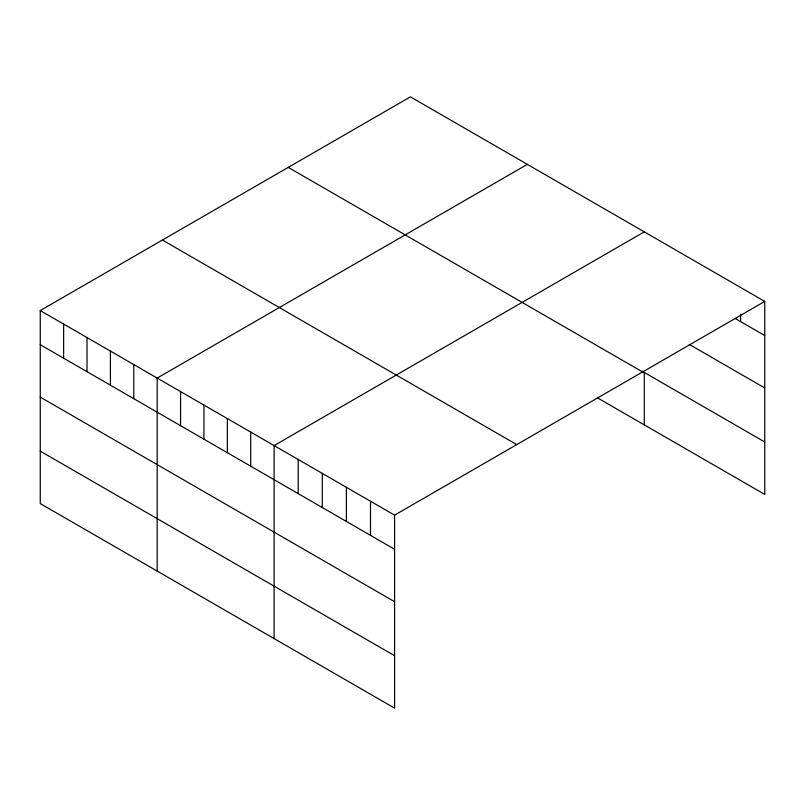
<?xml version="1.0" encoding="UTF-8"?>
<svg xmlns="http://www.w3.org/2000/svg" width="805" height="805" viewBox="0 0 805 805"><rect width="100%" height="100%" fill="white"/><g stroke="black" fill="none" stroke-linecap="round" stroke-linejoin="round"><path stroke-width="1.21" d="M764.75 301.422L394.581 515.14L394.581 708.148L40.25 503.578L40.25 310.569L410.419 96.852L764.75 301.422L764.75 494.431L597.501 397.871M527.345 164.361L157.176 378.078L157.176 571.087M644.272 231.87L274.113 445.588L274.113 638.596M735.418 318.619L764.75 335.544M689.322 344.429L764.75 387.98M642.149 371.216L764.75 442.005M288.26 167.38L642.591 371.95M162.409 240.041L516.74 444.612M40.25 310.569L394.581 515.14M40.25 344.691L394.581 549.262M40.25 397.117L394.581 601.697M40.25 451.142L394.581 655.713M740.65 314.322L740.65 321.638M644.272 372.443L644.272 424.879M370.491 501.223L370.491 535.355M346.392 487.317L346.392 521.439M322.302 473.41L322.302 507.532M298.202 459.494L298.202 493.616M250.727 432.084L250.727 466.206M227.342 418.58L227.342 452.702M203.957 405.076L203.957 439.198M180.572 391.572L180.572 425.704M133.791 364.574L133.791 398.696M110.406 351.071L110.406 385.193M87.021 337.567L87.021 371.689M63.635 324.063L63.635 358.195"/></g></svg>
